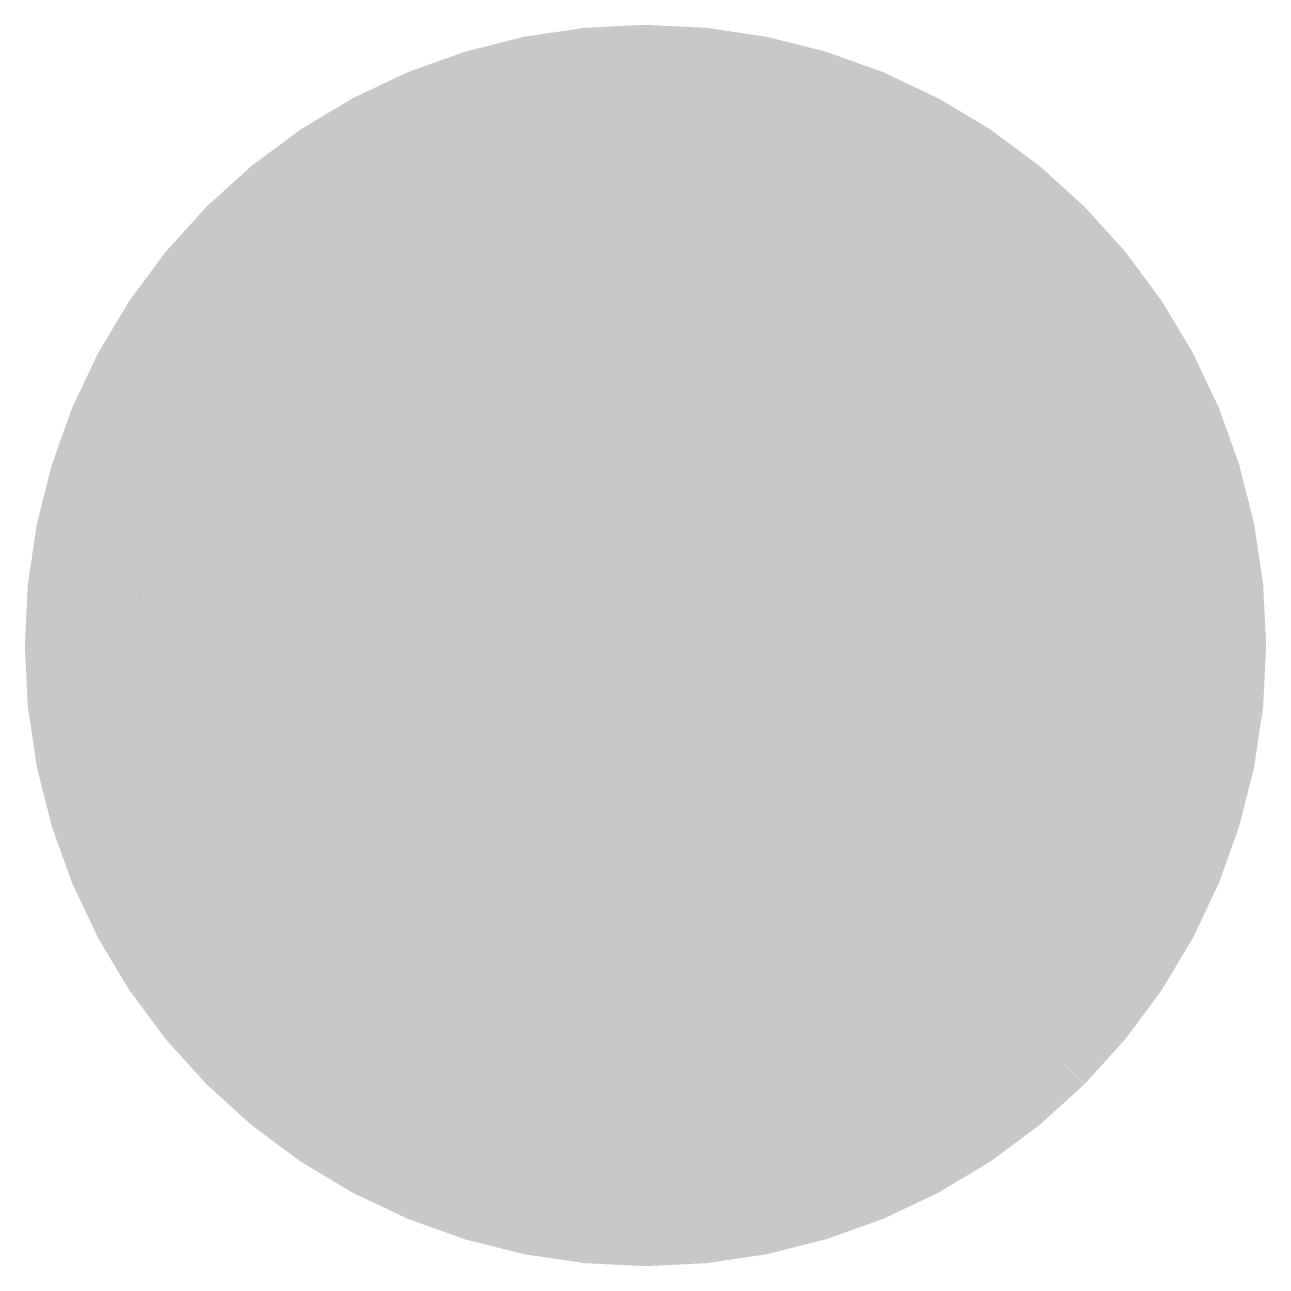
# Model space of a CAD drawing. Header units: inches. Extents: x -0.136 to 0.136, y -0.136 to 0.136.
import ezdxf

# ---------------------------------------------------------------- set-up
doc = ezdxf.new("R2010")
doc.units = ezdxf.units.IN
doc.header["$MEASUREMENT"] = 0

msp = doc.modelspace()

# ---------------------------------------------------------------- hatches: boundary and pattern name
at = {"true_color": 0xffffff}
h = msp.add_hatch(color=7, dxfattribs=at)
h.dxf.hatch_style = 1
h.paths.add_polyline_path([(0.06562, 0.09107, 0.322725), (-0.06562, 0.09107), (0, 0.02546)])
h = msp.add_hatch(color=7, dxfattribs=at)
h.dxf.hatch_style = 1
h.paths.add_polyline_path([(-0.09107, 0.06562, 0.322725), (-0.09107, -0.06562), (-0.02546, 0)])
h = msp.add_hatch(color=7, dxfattribs=at)
h.dxf.hatch_style = 1
h.paths.add_polyline_path([(0.09107, 0.06562), (0.02546, 0), (0.09107, -0.06562, 0.322725)])
h = msp.add_hatch(color=7, dxfattribs=at)
h.dxf.hatch_style = 1
h.paths.add_polyline_path([(0, -0.02546), (-0.06562, -0.09107, 0.322725), (0.06562, -0.09107)])

# ---------------------------------------------------------------- linework, layer by layer
at = {"color": 20, "const_width": 0.012}
msp.add_lwpolyline([(-0.0921, 0.0921, 1), (0.0921, -0.0921, 1)], format="xyb", close=True, dxfattribs=at)
at = {"color": 7, "const_width": 0.012}
msp.add_lwpolyline([(-0.08362, 0.08362, 1), (0.08362, -0.08362, 1)], format="xyb", close=True, dxfattribs=at)
at = {"color": 20, "const_width": 0.036}
for points in [[(-0.07937, 0.07937), (0.07937, -0.07937)], [(0.07937, 0.07937), (-0.07937, -0.07937)]]:
    msp.add_lwpolyline(points, dxfattribs=at)

doc.saveas('drawing.dxf')
